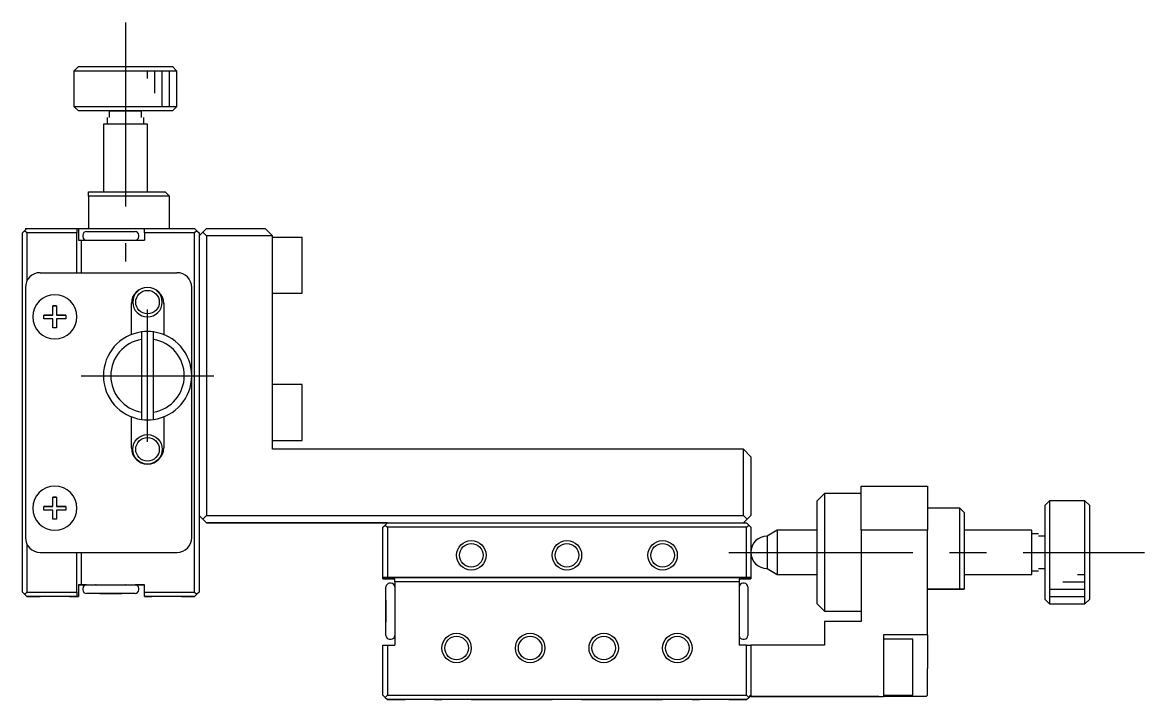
# Model space of a CAD drawing. Extents: x 27 to 372, y 20 to 278.
# Drawn here: x 27 to 103.3, y 134 to 180 of the extents above; entities that cross this region are included whole.
import ezdxf

# ---------------------------------------------------------------- set-up
doc = ezdxf.new("R2010")
doc.units = 0
doc.header["$LTSCALE"] = 10
doc.linetypes.add('CENTER', pattern=[2, 1.25, -0.25, 0.25, -0.25])
doc.layers.get('0').update_dxf_attribs({"linetype": 'CONTINUOUS'})
doc.layers.add('CENTER', color=1, linetype='CENTER')

msp = doc.modelspace()

# ---------------------------------------------------------------- linework, layer by layer
at = {"color": 7, "linetype": 'CONTINUOUS'}
for p, q in [((30.822807, 176.963485), (30.522807, 176.663485)), ((30.822807, 176.963485), (37.222807, 176.963485)), ((37.522807, 176.663485), (37.222807, 176.963485)), ((37.522807, 176.663485), (30.522807, 176.663485)), ((30.522807, 176.663485), (30.522807, 174.263485)), ((37.522807, 174.263485), (37.522807, 176.663485)), ((30.522807, 174.263485), (37.522807, 174.263485)), ((30.522807, 174.263485), (30.822807, 173.963485)), ((32.922807, 173.963485), (30.822807, 173.963485)), ((37.222807, 173.963485), (30.822807, 173.963485)), ((35.122807, 173.963485), (32.922807, 173.963485)), ((32.922807, 173.963485), (35.122807, 173.963485)), ((32.922807, 173.963485), (32.922807, 173.496497)), ((37.222807, 173.963485), (35.122807, 173.963485)), ((35.122807, 173.496497), (35.122807, 173.963485)), ((37.222807, 173.963485), (37.522807, 174.263485)), ((35.522807, 173.063485), (32.522807, 173.063485)), ((32.522807, 173.063485), (32.522807, 168.463504)), ((35.522807, 168.463504), (35.522807, 173.063485)), ((31.522807, 168.463485), (36.722807, 168.463485)), ((31.522807, 168.163485), (31.522807, 168.463485)), ((37.022807, 168.163485), (31.522807, 168.163485)), ((31.522807, 168.163485), (31.522807, 165.963485)), ((37.022807, 168.163485), (36.722807, 168.463485)), ((37.022807, 165.963485), (37.022807, 168.163485)), ((27.022807, 165.663485), (27.172807, 165.813485)), ((27.022807, 141.263485), (27.022807, 165.663485)), ((27.172807, 165.813485), (27.322807, 165.963485)), ((27.322807, 165.663485), (27.172807, 165.813485)), ((27.222807, 165.963485), (27.322807, 165.963485)), ((27.222807, 165.963485), (27.222807, 165.863485)), ((27.322807, 165.963485), (30.722807, 165.963485)), ((27.322807, 165.663485), (27.322807, 162.399374)), ((30.722807, 165.663485), (27.322807, 165.663485)), ((30.722807, 165.963485), (30.722807, 165.663485)), ((30.722807, 165.963485), (30.822807, 165.963485)), ((30.722807, 162.963485), (30.722807, 165.663485)), ((30.822807, 165.963485), (35.322807, 165.963485)), ((30.822807, 165.963485), (30.822807, 165.163485)), ((31.122807, 165.513485), (31.122807, 165.413485)), ((31.372807, 165.763485), (33.022807, 165.763485)), ((32.272807, 165.763485), (32.897807, 165.763485)), ((32.897807, 165.763485), (33.147807, 165.763485)), ((33.022807, 165.763485), (34.672807, 165.763485)), ((33.147807, 165.763485), (33.772807, 165.763485)), ((34.922807, 165.413485), (34.922807, 165.513485)), ((35.322807, 165.963485), (38.722807, 165.963485)), ((35.322807, 165.663485), (35.322807, 165.963485)), ((35.322807, 165.663485), (35.322807, 165.163485)), ((38.722807, 165.663485), (35.322807, 165.663485)), ((38.722807, 165.963485), (38.872807, 165.813485)), ((38.872807, 165.813485), (38.722807, 165.663485)), ((38.722807, 141.263485), (38.722807, 165.663485)), ((38.872807, 165.813485), (39.022807, 165.663485)), ((39.272807, 165.713485), (39.022807, 165.463485)), ((39.022807, 165.663485), (39.022807, 141.263485)), ((39.522807, 165.963485), (39.272807, 165.713485)), ((39.522807, 165.463485), (39.272807, 165.713485)), ((39.522807, 165.963485), (43.522807, 165.963485)), ((39.522807, 165.463485), (39.522807, 146.463485)), ((44.022807, 165.463485), (39.522807, 165.463485)), ((44.022807, 165.463485), (43.522807, 165.963485)), ((44.022807, 150.963485), (44.022807, 165.463485)), ((30.822807, 165.163485), (31.022807, 165.163485)), ((31.022807, 165.163485), (31.022807, 162.963485)), ((31.022807, 165.163485), (35.322807, 165.163485)), ((46.022807, 165.363485), (44.022807, 165.363485)), ((46.022807, 161.563485), (46.022807, 165.363485)), ((28.222807, 162.963485), (37.522807, 162.963485)), ((27.222807, 161.963485), (27.222807, 144.963485)), ((38.522807, 155.963485), (38.522807, 161.963485)), ((44.022807, 161.563485), (46.022807, 161.563485)), ((29.097807, 160.713485), (29.347807, 160.713485)), ((29.097807, 160.088485), (29.097807, 160.713485)), ((29.347807, 160.713485), (29.097807, 160.713485)), ((29.347807, 160.713485), (29.347807, 160.088485)), ((34.422807, 158.754542), (34.422807, 160.863485)), ((36.622807, 160.863485), (36.622807, 158.754542)), ((28.472807, 160.088485), (29.097807, 160.088485)), ((28.472807, 159.838485), (28.472807, 160.088485)), ((29.097807, 160.088485), (28.472807, 160.088485)), ((29.097807, 159.838485), (28.472807, 159.838485)), ((29.097807, 159.213485), (29.097807, 159.838485)), ((29.347807, 160.088485), (29.972807, 160.088485)), ((29.972807, 160.088485), (29.347807, 160.088485)), ((29.347807, 159.838485), (29.347807, 159.213485)), ((29.972807, 159.838485), (29.347807, 159.838485)), ((29.972807, 160.088485), (29.972807, 159.838485)), ((29.347807, 159.213485), (29.097807, 159.213485)), ((35.122807, 158.936698), (35.122807, 158.431277)), ((35.122807, 158.936698), (35.122807, 152.990271)), ((35.922807, 158.431277), (35.922807, 158.936698)), ((35.122807, 158.431277), (35.122807, 153.495692)), ((35.922807, 153.495692), (35.922807, 158.431277)), ((38.522807, 144.963485), (38.522807, 155.963485)), ((46.022807, 155.363485), (44.022807, 155.363485)), ((46.022807, 151.563485), (46.022807, 155.363485)), ((35.122807, 153.495692), (35.122807, 152.990271)), ((35.922807, 152.990271), (35.922807, 153.495692)), ((34.422807, 151.063485), (34.422807, 153.172427)), ((36.622807, 153.172427), (36.622807, 151.063485)), ((44.022807, 151.563485), (46.022807, 151.563485)), ((76.022807, 150.963485), (44.022807, 150.963485)), ((76.022807, 146.463485), (76.022807, 150.963485)), ((76.522807, 150.463485), (76.022807, 150.963485)), ((76.522807, 150.463485), (76.522807, 146.463485)), ((81.522807, 147.963485), (81.022807, 147.463485)), ((81.522807, 147.963485), (81.522807, 139.963485)), ((84.022807, 147.963485), (81.522807, 147.963485)), ((84.022807, 148.463485), (88.522807, 148.463485)), ((84.022807, 145.463485), (84.022807, 148.463485)), ((88.522807, 148.463485), (88.522807, 145.463485)), ((29.097807, 147.713485), (29.347807, 147.713485)), ((29.097807, 147.088485), (29.097807, 147.713485)), ((29.347807, 147.713485), (29.097807, 147.713485)), ((29.347807, 147.713485), (29.347807, 147.088485)), ((81.022807, 140.463485), (81.022807, 147.463485)), ((96.822807, 147.463485), (96.522807, 147.163485)), ((96.522807, 140.763485), (96.522807, 147.163485)), ((96.822807, 147.463485), (96.822807, 140.463485)), ((99.222807, 147.463485), (96.822807, 147.463485)), ((99.222807, 140.463485), (99.222807, 147.463485)), ((99.522807, 147.163485), (99.222807, 147.463485)), ((99.522807, 147.163485), (99.522807, 140.763485)), ((28.472807, 147.088485), (29.097807, 147.088485)), ((28.472807, 146.838485), (28.472807, 147.088485)), ((29.097807, 147.088485), (28.472807, 147.088485)), ((29.097807, 146.838485), (28.472807, 146.838485)), ((29.097807, 146.213485), (29.097807, 146.838485)), ((29.347807, 147.088485), (29.972807, 147.088485)), ((29.972807, 147.088485), (29.347807, 147.088485)), ((29.347807, 146.838485), (29.347807, 146.213485)), ((29.972807, 146.838485), (29.347807, 146.838485)), ((29.972807, 147.088485), (29.972807, 146.838485)), ((39.022807, 146.463485), (39.272807, 146.213485)), ((39.272807, 146.213485), (39.022807, 146.463485)), ((39.272807, 146.213485), (39.522807, 146.463485)), ((39.522807, 146.463485), (76.022807, 146.463485)), ((76.022807, 146.463485), (76.272807, 146.213485)), ((76.272807, 146.213485), (76.522807, 146.463485)), ((76.522807, 146.463485), (76.272807, 146.213485)), ((90.722807, 146.963485), (88.522807, 146.963485)), ((90.722807, 141.463485), (90.722807, 146.963485)), ((91.022807, 146.663485), (90.722807, 146.963485)), ((91.022807, 146.663485), (91.022807, 141.463485)), ((29.347807, 146.213485), (29.097807, 146.213485)), ((39.272807, 146.213485), (39.522807, 145.963485)), ((39.522807, 145.963485), (39.272807, 146.213485)), ((51.822807, 145.963485), (39.522807, 145.963485)), ((39.522807, 145.963485), (51.822807, 145.963485)), ((51.522807, 145.663485), (51.672807, 145.813485)), ((51.522807, 142.263485), (51.522807, 145.663485)), ((51.672807, 145.813485), (51.822807, 145.963485)), ((51.672807, 145.813485), (51.822807, 145.663485)), ((51.822807, 145.963485), (76.222807, 145.963485)), ((51.822807, 145.663485), (51.822807, 142.263485)), ((76.222807, 145.663485), (51.822807, 145.663485)), ((76.022807, 145.963485), (76.272807, 146.213485)), ((76.272807, 146.213485), (76.022807, 145.963485)), ((76.222807, 145.963485), (76.372807, 145.813485)), ((76.222807, 145.663485), (76.372807, 145.813485)), ((76.222807, 142.263485), (76.222807, 145.663485)), ((76.372807, 145.813485), (76.522807, 145.663485)), ((76.522807, 145.663485), (76.522807, 142.263485)), ((78.315627, 145.463485), (77.622807, 145.063485)), ((77.622807, 145.063485), (77.622807, 142.863485)), ((78.315627, 145.46349), (78.315627, 142.46348)), ((78.315627, 145.463485), (78.315627, 142.463485)), ((81.022788, 145.463485), (78.315627, 145.463485)), ((84.022807, 145.463485), (84.022807, 139.263485)), ((88.522807, 145.463485), (84.022807, 145.463485)), ((88.522807, 138.363485), (88.522807, 145.463485)), ((95.622807, 145.463485), (91.022827, 145.463485)), ((95.622807, 143.963485), (95.622807, 145.463485)), ((96.522807, 145.063485), (96.05582, 145.063485)), ((27.322807, 144.527595), (27.322807, 141.263485)), ((28.222807, 143.963485), (37.522807, 143.963485)), ((28.222807, 143.963485), (30.722807, 143.963485)), ((30.722807, 143.963485), (31.022807, 143.963485)), ((30.722807, 141.263485), (30.722807, 143.963485)), ((31.022807, 143.963485), (37.522807, 143.963485)), ((31.022807, 143.963485), (31.022807, 141.763485)), ((95.622807, 142.463485), (95.622807, 143.963485)), ((77.622807, 142.863485), (78.315627, 142.463485)), ((96.05582, 142.863485), (96.522807, 142.863485)), ((76.522807, 142.263485), (51.522807, 142.263485)), ((51.822807, 142.263485), (51.522807, 142.263485)), ((51.522807, 142.163485), (51.522807, 142.263485)), ((52.322807, 142.163485), (51.522807, 142.163485)), ((51.522807, 142.163485), (52.322807, 142.163485)), ((51.822807, 142.263485), (76.222807, 142.263485)), ((51.922807, 142.263485), (54.022807, 142.263485)), ((51.922807, 142.263485), (56.122807, 142.263485)), ((52.072807, 141.863485), (51.972807, 141.863485)), ((52.322807, 141.963485), (52.322807, 142.163485)), ((52.322807, 141.963485), (52.322807, 140.763485)), ((75.722807, 141.963485), (52.322807, 141.963485)), ((54.022807, 142.263485), (56.122807, 142.263485)), ((71.922807, 142.263485), (74.022807, 142.263485)), ((71.922807, 142.263485), (76.122807, 142.263485)), ((74.022807, 142.263485), (76.122807, 142.263485)), ((76.522807, 142.163485), (75.722807, 142.163485)), ((75.722807, 142.163485), (75.722807, 141.963485)), ((75.722807, 142.163485), (76.522807, 142.163485)), ((75.722807, 141.963485), (75.722807, 140.763485)), ((76.072807, 141.863485), (75.972807, 141.863485)), ((76.522807, 142.263485), (76.222807, 142.263485)), ((76.522807, 142.263485), (76.522807, 142.163485)), ((78.315627, 142.463485), (81.022788, 142.463485)), ((91.022827, 142.463485), (95.622807, 142.463485)), ((27.172807, 141.113485), (27.022807, 141.263485)), ((27.022807, 141.263485), (27.172807, 141.113485)), ((27.222807, 141.063485), (27.022807, 141.263485)), ((27.022807, 141.263485), (27.222807, 141.063485)), ((27.172807, 141.113485), (27.322807, 141.263485)), ((27.322807, 140.963485), (27.172807, 141.113485)), ((27.172807, 141.113485), (27.322807, 140.963485)), ((27.322807, 141.263485), (30.722807, 141.263485)), ((30.722807, 141.263485), (30.722807, 140.963485)), ((31.022807, 141.763485), (30.822807, 141.763485)), ((30.822807, 141.763485), (30.822807, 140.963485)), ((30.822807, 141.763485), (31.022807, 141.763485)), ((31.022807, 141.763485), (35.322807, 141.763485)), ((31.372807, 141.763485), (31.022807, 141.763485)), ((31.372807, 141.763485), (31.022807, 141.763485)), ((31.372807, 141.763485), (31.022807, 141.763485)), ((31.122807, 141.513485), (31.122807, 141.413485)), ((34.672807, 141.163485), (31.372807, 141.163485)), ((32.897807, 141.163485), (31.372807, 141.163485)), ((32.022807, 141.763485), (31.991804, 141.763485)), ((32.272807, 141.163485), (32.897807, 141.163485)), ((32.897807, 141.163485), (32.272807, 141.163485)), ((33.022807, 141.163485), (32.897807, 141.163485)), ((33.147807, 141.163485), (32.897807, 141.163485)), ((32.897807, 141.163485), (33.147807, 141.163485)), ((33.147807, 141.163485), (33.022807, 141.163485)), ((34.672807, 141.163485), (33.147807, 141.163485)), ((33.772807, 141.163485), (33.147807, 141.163485)), ((33.147807, 141.163485), (33.772807, 141.163485)), ((34.05381, 141.763485), (34.022807, 141.763485)), ((35.322807, 141.763485), (34.672807, 141.763485)), ((34.922807, 141.413485), (34.922807, 141.513485)), ((35.322807, 141.263485), (35.322807, 141.763485)), ((35.322807, 141.263485), (38.722807, 141.263485)), ((35.322807, 140.963485), (35.322807, 141.263485)), ((38.722807, 141.263485), (38.872807, 141.113485)), ((38.872807, 141.113485), (38.722807, 140.963485)), ((38.722807, 140.963485), (38.872807, 141.113485)), ((39.022807, 141.263485), (38.872807, 141.113485)), ((39.022807, 141.263485), (38.872807, 141.113485)), ((51.722807, 138.313485), (51.722807, 141.613485)), ((51.722807, 140.088485), (51.722807, 141.613485)), ((76.322807, 141.613485), (76.322807, 139.963485)), ((90.722807, 141.463485), (88.522807, 141.463485)), ((88.522807, 141.463485), (90.722807, 141.463485)), ((91.022807, 141.463485), (90.722807, 141.463485)), ((90.722807, 141.463485), (91.022807, 141.463485)), ((30.722807, 140.963485), (27.322807, 140.963485)), ((27.322807, 140.963485), (28.222812, 140.963485)), ((30.222802, 140.963485), (30.722807, 140.963485)), ((30.372807, 140.963485), (30.722807, 140.963485)), ((30.372807, 140.963485), (30.722807, 140.963485)), ((30.822807, 140.963485), (30.722807, 140.963485)), ((30.722807, 140.963485), (30.822807, 140.963485)), ((38.722807, 140.963485), (35.322807, 140.963485)), ((35.422807, 140.963485), (35.322807, 140.963485)), ((35.322807, 140.963485), (35.422807, 140.963485)), ((35.322807, 140.963485), (35.822812, 140.963485)), ((37.822802, 140.963485), (38.722807, 140.963485)), ((51.722807, 140.713485), (51.722807, 140.088485)), ((51.722807, 140.088485), (51.722807, 140.713485)), ((52.322807, 140.763485), (52.322807, 139.163485)), ((75.722807, 140.763485), (75.722807, 139.163485)), ((76.322807, 140.713485), (76.322807, 140.088485)), ((81.022807, 140.463485), (81.522807, 139.963485)), ((96.522807, 140.763485), (96.822807, 140.463485)), ((96.822807, 140.463485), (99.222807, 140.463485)), ((99.222807, 140.463485), (99.522807, 140.763485)), ((51.722807, 139.963485), (51.722807, 140.088485)), ((51.722807, 139.838485), (51.722807, 140.088485)), ((51.722807, 140.088485), (51.722807, 139.838485)), ((51.722807, 139.838485), (51.722807, 139.963485)), ((51.722807, 138.313485), (51.722807, 139.838485)), ((51.722807, 139.213485), (51.722807, 139.838485)), ((51.722807, 139.838485), (51.722807, 139.213485)), ((76.322807, 140.088485), (76.322807, 139.838485)), ((76.322807, 139.963485), (76.322807, 138.313485)), ((76.322807, 139.838485), (76.322807, 139.213485)), ((81.522807, 139.963485), (84.022807, 139.963485)), ((52.322807, 139.163485), (52.322807, 137.663485)), ((75.722807, 139.163485), (75.722807, 137.663485)), ((81.522807, 139.263485), (81.522807, 137.663485)), ((84.022807, 139.263485), (81.522807, 139.263485)), ((51.972807, 138.063485), (52.072807, 138.063485)), ((75.972807, 138.063485), (76.072807, 138.063485)), ((88.522807, 138.363485), (85.522807, 138.363485)), ((85.522807, 138.363485), (85.522807, 134.163485)), ((88.522807, 138.363485), (85.522807, 138.363485)), ((87.522807, 138.063485), (85.522807, 138.063485)), ((87.522807, 134.263485), (87.522807, 138.063485)), ((88.522807, 138.363485), (88.522807, 136.063485)), ((51.522807, 134.263485), (51.522807, 137.663485)), ((51.522807, 137.663485), (51.822807, 137.663485)), ((51.822807, 137.663485), (51.822807, 134.263485)), ((51.822807, 137.663485), (52.322807, 137.663485)), ((76.222807, 137.663485), (75.722807, 137.663485)), ((76.222807, 134.263485), (76.222807, 137.663485)), ((76.222807, 137.663485), (76.522807, 137.663485)), ((81.522807, 137.663485), (76.522807, 137.663485)), ((76.522807, 137.663485), (76.522807, 134.263485)), ((88.522807, 134.263485), (88.522807, 136.063485)), ((51.672807, 134.113485), (51.522807, 134.263485)), ((51.522807, 134.263485), (51.672807, 134.113485)), ((51.822807, 134.263485), (51.672807, 134.113485)), ((51.822807, 134.263485), (76.222807, 134.263485)), ((76.372807, 134.113485), (76.222807, 134.263485)), ((76.522807, 134.263485), (76.372807, 134.113485)), ((76.372807, 134.113485), (76.522807, 134.263485)), ((76.522807, 134.163485), (76.522807, 134.263485)), ((85.522807, 134.263485), (87.522807, 134.263485)), ((88.522807, 134.263485), (88.422807, 134.163485)), ((88.422807, 134.163485), (88.522807, 134.263485)), ((51.672807, 134.113485), (51.822807, 133.963485)), ((51.672807, 134.113485), (51.822807, 133.963485)), ((76.222807, 133.963485), (51.822807, 133.963485)), ((51.822807, 133.963485), (53.022812, 133.963485)), ((55.022802, 133.963485), (55.522812, 133.963485)), ((57.522802, 133.963485), (63.022812, 133.963485)), ((62.522807, 133.963485), (63.022812, 133.963485)), ((62.522807, 133.963485), (63.022812, 133.963485)), ((65.022802, 133.963485), (70.522812, 133.963485)), ((65.022802, 133.963485), (65.522807, 133.963485)), ((65.022802, 133.963485), (65.522807, 133.963485)), ((72.522802, 133.963485), (73.022812, 133.963485)), ((75.022802, 133.963485), (76.222807, 133.963485)), ((76.222807, 133.963485), (76.372807, 134.113485)), ((76.222807, 133.963485), (76.372807, 134.113485)), ((85.222812, 134.163485), (76.522807, 134.163485)), ((76.522807, 134.163485), (85.522807, 134.163485)), ((88.422807, 134.163485), (85.522807, 134.163485)), ((88.422807, 134.163485), (87.222802, 134.163485))]:
    msp.add_line(p, q, dxfattribs=at)
at = {"color": 3, "linetype": 'CONTINUOUS'}
for p, q in [((35.522807, 176.163485), (35.522807, 176.663485)), ((36.022807, 175.163485), (36.022807, 176.663485)), ((36.522807, 174.263485), (36.522807, 176.663485)), ((37.022807, 174.263485), (37.022807, 176.663485)), ((32.772807, 173.496497), (32.772807, 173.063485)), ((35.272807, 173.063485), (35.272807, 173.496497)), ((96.05582, 145.213485), (95.622807, 145.213485)), ((95.622807, 142.713485), (96.05582, 142.713485)), ((97.722807, 141.963485), (99.222807, 141.963485)), ((98.722807, 142.463485), (99.222807, 142.463485)), ((96.822807, 141.463485), (99.222807, 141.463485)), ((96.822807, 140.963485), (99.222807, 140.963485))]:
    msp.add_line(p, q, dxfattribs=at)
at = {"color": 7, "linetype": 'CONTINUOUS'}
for centre in [(35.522807, 160.963485), (35.522807, 150.963485), (57.522807, 143.763485), (64.022807, 143.763485), (70.522807, 143.763485), (56.522807, 137.463485), (61.522807, 137.463485), (66.522807, 137.463485), (71.522807, 137.463485)]:
    msp.add_circle(centre, 0.8, dxfattribs=at)
at = {"color": 3, "linetype": 'CONTINUOUS'}
for centre in [(35.522807, 150.963485), (57.522807, 143.763485), (64.022807, 143.763485), (70.522807, 143.763485), (56.522807, 137.463485), (61.522807, 137.463485), (66.522807, 137.463485), (71.522807, 137.463485)]:
    msp.add_circle(centre, 1, dxfattribs=at)
at = {"color": 7, "linetype": 'CONTINUOUS'}
for centre, radius, start, end in [((31.372807, 165.513485), 0.25, 90, 180), ((34.672807, 165.513485), 0.25, 0, 90), ((31.372807, 165.413485), 0.25, 180, 270), ((34.672807, 165.413485), 0.25, 270, 0), ((28.222807, 161.963485), 1, 90, 180), ((37.522807, 161.963485), 1, 0, 90), ((35.522807, 160.863485), 1.1, 0, 180), ((29.222807, 159.963485), 1.5, 0, 270), ((29.222807, 159.963485), 1.5, 270, 0), ((35.522807, 155.963485), 3, 97.662256, 262.337744), ((35.522807, 155.963485), 3, 82.337744, 97.662256), ((35.522807, 155.963485), 3, 277.662256, 82.337744), ((35.522807, 155.963485), 2.5, 99.206896, 260.793104), ((35.522807, 155.963485), 2.5, 279.206896, 80.793104), ((35.522807, 155.963485), 3, 262.337744, 277.662256), ((35.522807, 151.063485), 1.1, 180, 0), ((29.222807, 146.963485), 1.5, 0, 270), ((29.222807, 146.963485), 1.5, 270, 0), ((28.222807, 144.963485), 1, 180, 270), ((37.522807, 144.963485), 1, 270, 0), ((77.622807, 143.963485), 1.1, 90, 180), ((77.622807, 143.963485), 1.1, 180, 270), ((51.972807, 141.613485), 0.25, 90, 180), ((52.072807, 141.613485), 0.25, 0, 90), ((75.972807, 141.613485), 0.25, 90, 180), ((76.072807, 141.613485), 0.25, 0, 90), ((31.372807, 141.513485), 0.25, 90, 180), ((31.372807, 141.413485), 0.25, 180, 270), ((34.672807, 141.513485), 0.25, 0, 90), ((34.672807, 141.413485), 0.25, 270, 0), ((51.972807, 138.313485), 0.25, 180, 270), ((52.072807, 138.313485), 0.25, 270, 0), ((75.972807, 138.313485), 0.25, 180, 270), ((76.072807, 138.313485), 0.25, 270, 0)]:
    msp.add_arc(centre, radius, start, end, dxfattribs=at)
at = {"color": 3, "linetype": 'CONTINUOUS'}
for start, end in [(90, 270), (270, 90)]:
    msp.add_arc((35.522807, 160.963485), 1, start, end, dxfattribs=at)
at = {"layer": 'CENTER', "color": 1, "linetype": 'CENTER'}
for p, q in [((34.022807, 179.963485), (34.022807, 163.713485)), ((35.522807, 151.463485), (35.522807, 160.463485)), ((31.022807, 155.963485), (40.022807, 155.963485)), ((75.022807, 143.963485), (103.272807, 143.963485))]:
    msp.add_line(p, q, dxfattribs=at)

doc.saveas('drawing.dxf')
